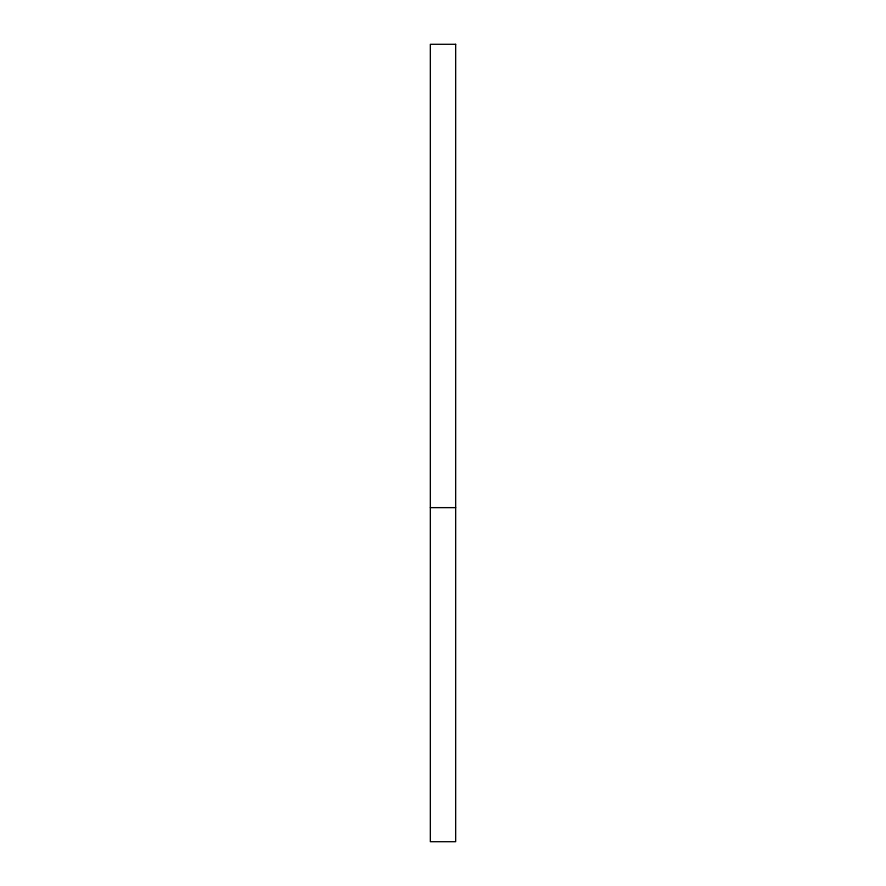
<?xml version="1.0" encoding="UTF-8"?>
<svg xmlns="http://www.w3.org/2000/svg" width="886" height="886" viewBox="0 0 886 886"><rect width="100%" height="100%" fill="white"/><g stroke="black" fill="none" stroke-linecap="round" stroke-linejoin="round"><path stroke-width="1.33" d="M430.341 507.634L455.659 507.634M455.659 44.3L430.341 44.3L430.341 841.7L455.659 841.7L455.659 44.3"/></g></svg>
